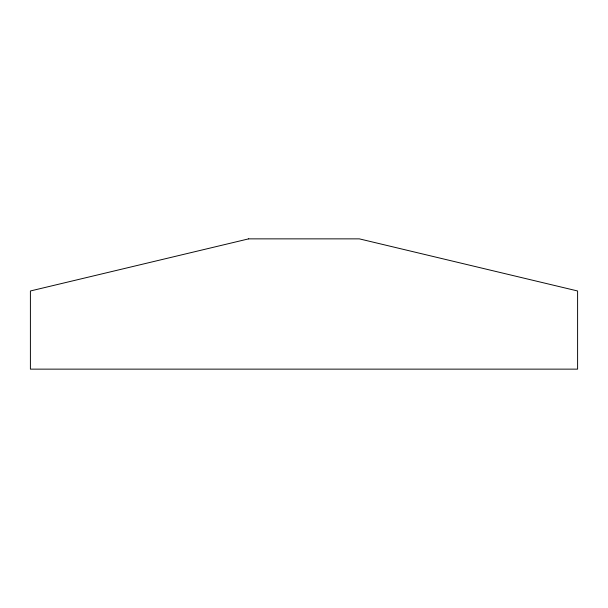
<?xml version="1.0" encoding="UTF-8"?>
<svg xmlns="http://www.w3.org/2000/svg" width="608" height="608" viewBox="0 0 608 608"><rect width="100%" height="100%" fill="white"/><g stroke="black" fill="none" stroke-linecap="round" stroke-linejoin="round"><path stroke-width="0.91" d="M248.657 238.86L30.4 290.974L30.4 369.14L577.6 369.14L577.6 290.974L359.343 238.86L248.657 238.86"/></g></svg>
